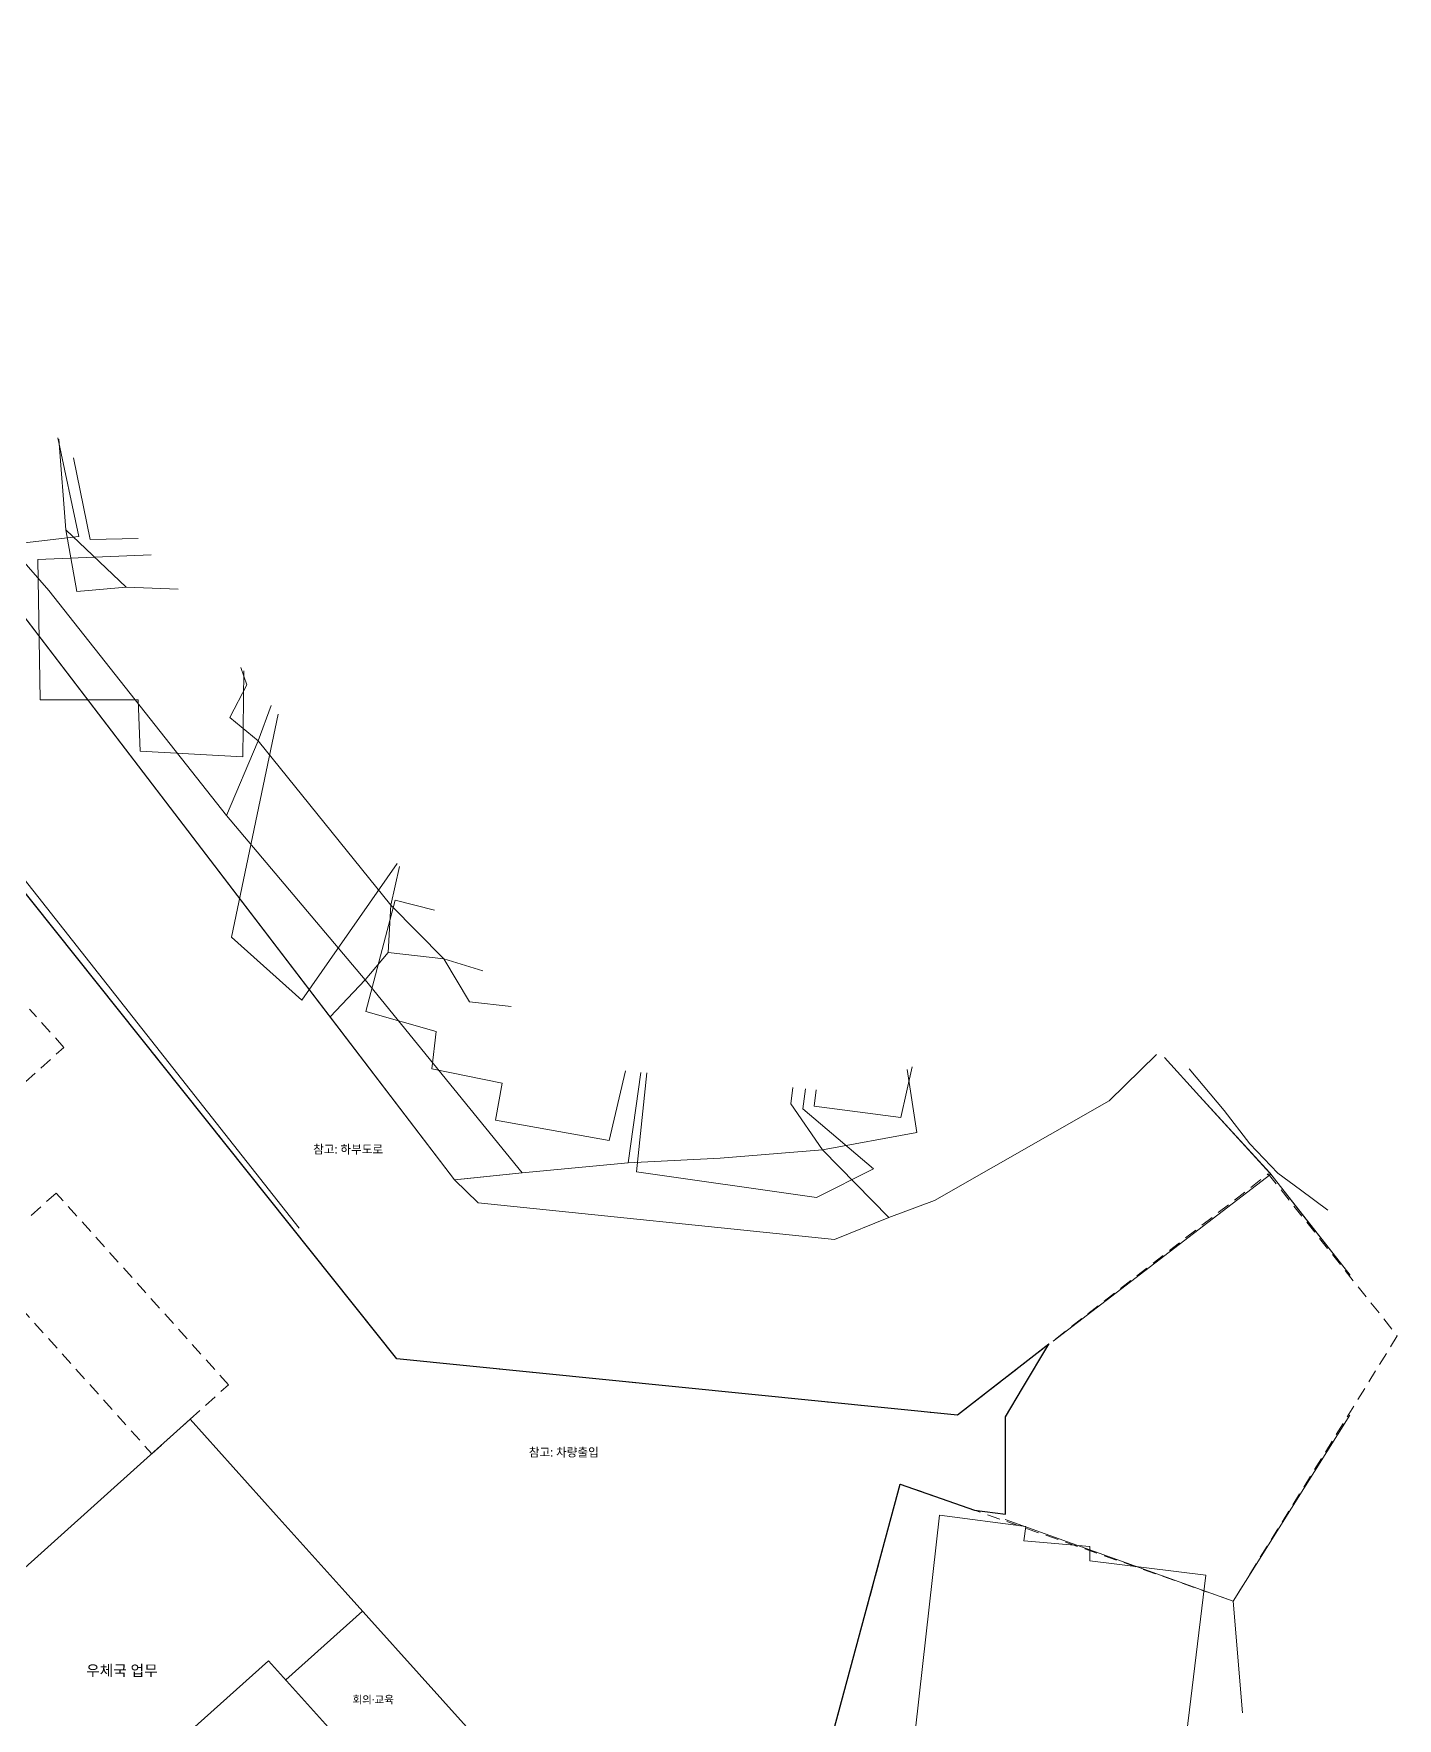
# Model space of a CAD drawing. Header units: millimetres. Extents: x -71723 to 357366, y 1091193 to 1572246.
# Drawn here: x 304470 to 357366, y 1493257 to 1558609 of the extents above; entities that cross this region are included whole.
import ezdxf

# ---------------------------------------------------------------- set-up
doc = ezdxf.new("R2010")
doc.units = ezdxf.units.MM
doc.linetypes.add('PLAN_DASH', pattern=[800, 500, -300])
for name, color, linetype, lineweight in [('L2_CONTEXT', 8, 'Continuous', 9), ('L2_OUTLINE', 7, 'Continuous', 35), ('L2_PARTITION', 7, 'Continuous', 18), ('L2_SITE_3D', 7, 'Continuous', 25), ('L2_SITE_DWG_REF', 8, 'PLAN_DASH', 13), ('L2_TEXT', 7, 'Continuous', 13), ('L2_VOID_ROOF', 8, 'PLAN_DASH', 13)]:
    doc.layers.add(name, color=color, linetype=linetype, lineweight=lineweight)
doc.styles.add('KOREAN', font='malgun.ttf')

msp = doc.modelspace()

# ---------------------------------------------------------------- linework, layer by layer
at = {"layer": 'L2_CONTEXT'}
for points in [[(238555, 1516973), (245039, 1522684), (254910, 1531810), (263565, 1538458), (264297, 1542838), (267716, 1545883), (271321, 1546499), (273772, 1548338), (281531, 1554408), (286816, 1558609), (320800, 1514150), (321716, 1513255), (335540, 1511832), (337643, 1512683), (339419, 1513348), (346187, 1517208), (348021, 1519013)], [(315970, 1520468), (286816, 1558609), (287102, 1558285), (294261, 1550069), (301541, 1541172), (301539, 1541036), (305061, 1537008), (311953, 1528280), (317327, 1521906), (315970, 1520468)], [(314762, 1512277), (286500, 1548126), (283816, 1548185), (283603, 1547996)], [(312505, 1534025), (312742, 1533346), (312082, 1532086), (313175, 1531173), (311953, 1528280), (305061, 1537008), (301539, 1541036), (301541, 1541172), (301426, 1544264), (300625, 1545399)], [(305404, 1542926), (306221, 1539097), (302335, 1538653)], [(305443, 1542877), (305721, 1539357), (306149, 1536967), (308061, 1537132), (310080, 1537065)], [(310080, 1537065), (308061, 1537132), (305721, 1539357), (305443, 1542877)], [(308517, 1539025), (306663, 1538986), (306015, 1542160)], [(305721, 1539357), (308061, 1537132), (306149, 1536967), (305721, 1539357)], [(312580, 1530551), (308606, 1530773), (308517, 1532770), (304720, 1532770), (304631, 1538209), (309022, 1538391)], [(313685, 1532547), (313175, 1531173), (312082, 1532086), (312742, 1533346), (312505, 1534025)], [(312617, 1533886), (312580, 1530551)], [(318666, 1526304), (318319, 1524801), (313175, 1531173), (313685, 1532547)], [(318576, 1526417), (314876, 1521116), (312138, 1523558), (313951, 1532214)], [(313175, 1531173), (318319, 1524801), (318223, 1522963), (317327, 1521906), (311953, 1528280), (313175, 1531173)], [(321893, 1522259), (320379, 1522723), (318319, 1524801), (318666, 1526304)], [(322383, 1516455), (322648, 1517898), (319910, 1518453), (320087, 1519896), (317349, 1520673), (318497, 1525001), (320019, 1524608)], [(318319, 1524801), (320379, 1522723), (318223, 1522963), (318319, 1524801)], [(328024, 1518316), (327532, 1514804), (323419, 1514423), (317327, 1521906), (318223, 1522963)], [(318223, 1522963), (320379, 1522723), (321377, 1521052), (322997, 1520876)], [(322997, 1520876), (321377, 1521052), (320379, 1522723), (321893, 1522259)], [(315970, 1520468), (317327, 1521906), (323419, 1514423), (321181, 1514190), (320800, 1514150), (315970, 1520468)], [(348021, 1519013), (346187, 1517208), (339419, 1513348), (337643, 1512683), (335068, 1515310), (338723, 1515979), (338352, 1518429)], [(348335, 1518889), (349698, 1517395), (352418, 1514409), (352458, 1514366), (344015, 1507890)], [(355539, 1510452), (353797, 1512664), (352421, 1514412), (349698, 1517395), (348335, 1518889)], [(327432, 1518375), (326799, 1515678), (322383, 1516455)], [(333924, 1517722), (333841, 1517096), (335068, 1515310), (331099, 1514986), (327532, 1514804), (328024, 1518316)], [(337044, 1514568), (334836, 1513458), (327859, 1514457), (328255, 1518292)], [(338352, 1518429), (338723, 1515979), (335068, 1515310), (333841, 1517096), (333924, 1517722)], [(338551, 1518535), (338104, 1516566), (334748, 1517010), (334820, 1517632)], [(354668, 1512971), (353613, 1513755), (352726, 1514401), (351647, 1515541), (350644, 1516830), (349298, 1518450)], [(334409, 1517674), (334306, 1516899), (337044, 1514568)], [(327532, 1514804), (331099, 1514986), (335068, 1515310), (337643, 1512683), (335540, 1511832), (321716, 1513255), (320800, 1514150), (323419, 1514423), (327532, 1514804)], [(344016, 1507890), (352458, 1514366), (355539, 1510451)], [(355529, 1505022), (350999, 1497803), (342154, 1500973)], [(351367, 1493470), (350999, 1497803), (355529, 1505022)], [(338545, 1491704), (339605, 1501138), (342961, 1500694), (342873, 1500140), (345434, 1499918), (345434, 1499363), (349938, 1498808), (349031, 1491346)], [(342154, 1500973), (350999, 1497803), (351367, 1493470)]]:
    msp.add_lwpolyline(points, dxfattribs=at)
at = {"layer": 'L2_OUTLINE'}
for points in [[(292687, 1488819), (289712, 1486145), (307089, 1466806), (310065, 1469479), (310809, 1470148), (315272, 1474158), (319735, 1478168), (324941, 1482846), (327917, 1485520), (316555, 1498165), (313881, 1501140), (310539, 1504860), (296407, 1492161), (299080, 1489185), (295361, 1485844), (292687, 1488819)], [(313579, 1495492), (318926, 1489541), (313719, 1484862), (308372, 1490813), (313579, 1495492)]]:
    msp.add_lwpolyline(points, dxfattribs=at)
at = {"layer": 'L2_PARTITION'}
msp.add_lwpolyline([(314249, 1494749), (317222, 1497420)], dxfattribs=at)
at = {"layer": 'L2_SITE_3D'}
for points in [[(318551, 1507208), (286199, 1547755), (283516, 1547797), (266708, 1532694), (253650, 1522153), (247911, 1517520), (244172, 1515332), (254117, 1513764), (256381, 1507440), (264189, 1485629)], [(334671, 1489688), (338084, 1502345), (340963, 1501332), (342168, 1501172), (342168, 1504953), (342833, 1506065), (343854, 1507773), (340311, 1505020), (318551, 1507208)]]:
    msp.add_lwpolyline(points, dxfattribs=at)
at = {"layer": 'L2_SITE_DWG_REF'}
for points in [[(264189, 1485629), (256381, 1507440), (254117, 1513764), (244172, 1515332), (247911, 1517520), (253650, 1522153), (266708, 1532694), (283516, 1547797), (286199, 1547755), (318551, 1507208)], [(318551, 1507208), (340311, 1505020), (352358, 1514380), (357366, 1508093), (350999, 1497803), (338084, 1502345), (334671, 1489688)]]:
    msp.add_lwpolyline(points, dxfattribs=at)
at = {"layer": 'L2_VOID_ROOF'}
for points in [[(295232, 1509926), (305645, 1519283), (304309, 1520771)], [(312027, 1506196), (305343, 1513635), (302368, 1510961), (309052, 1503523), (310539, 1504860), (312027, 1506196)]]:
    msp.add_lwpolyline(points, dxfattribs=at)

# ---------------------------------------------------------------- texts
at = {"layer": 'L2_CONTEXT', "char_height": 330, "width": 6000, "attachment_point": 5, "style": 'KOREAN'}
for s, insert in [('참고: 하부도로', (316668, 1515312)), ('참고: 차량출입', (325035, 1503557))]:
    msp.add_mtext(s, dxfattribs=dict(at, insert=insert))
at = {"layer": 'L2_TEXT', "width": 6000, "attachment_point": 5, "style": 'KOREAN'}
for s, insert, char_height in [('우체국 업무', (307893, 1495087), 420), ('회의·교육', (317640, 1493965), 300)]:
    msp.add_mtext(s, dxfattribs=dict(at, insert=insert, char_height=char_height))

doc.saveas('drawing.dxf')
